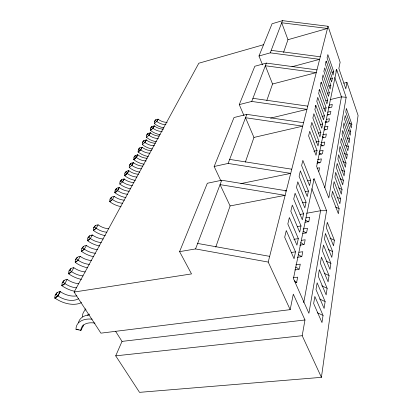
<?xml version="1.0" encoding="UTF-8"?>
<svg xmlns="http://www.w3.org/2000/svg" width="413" height="413" viewBox="0 0 413 413"><rect width="100%" height="100%" fill="white"/><g stroke="black" fill="none" stroke-linecap="round" stroke-linejoin="round"><path stroke-width="0.62" d="M81.578 302.595A23.009 14.811 27 0 1 54.914 298.062C54.413 294.645 56.762 291.707 60.262 291.63A17.398 11.27 27 0 0 76.89 295.863M74.934 291.335A22.56 14.796 27.1 0 1 61.945 285.719C61.449 282.378 63.747 279.503 67.169 279.441A17.062 11.254 27.2 0 0 78.816 283.762M81.454 279.358A22.132 14.77 27.3 0 1 68.708 273.84C68.222 270.572 70.473 267.753 73.824 267.707A16.737 11.234 27.3 0 0 85.254 271.945M91.454 260.562A16.422 11.203 27.5 0 1 80.236 256.406C76.952 256.437 74.748 259.199 75.228 262.4A21.713 14.734 27.4 0 0 87.737 267.825M97.432 249.586A16.122 11.172 27.6 0 1 86.415 245.508C83.199 245.534 81.036 248.239 81.511 251.367A21.316 14.692 27.6 0 0 93.787 256.705M103.198 239.003A15.833 11.136 27.8 0 1 92.373 234.997C89.223 235.012 87.102 237.666 87.566 240.733A20.929 14.646 27.7 0 0 99.626 245.978M108.764 228.781A15.555 11.089 27.9 0 1 98.124 224.853C95.036 224.858 92.956 227.46 93.415 230.464A20.557 14.589 27.9 0 0 105.263 235.627M124.354 200.16A14.77 10.939 28.4 0 1 114.241 196.433C111.319 196.412 109.357 198.875 109.796 201.709A19.514 14.398 28.3 0 0 121.045 206.624M125.965 197.59A19.194 14.326 28.5 0 1 114.902 192.747C114.468 189.97 116.394 187.548 119.259 187.579A14.527 10.888 28.6 0 0 129.212 191.24M119.842 184.074C119.414 181.348 121.303 178.968 124.117 179.005A14.295 10.831 28.7 0 0 133.915 182.608M138.469 174.245A14.063 10.769 28.9 0 1 128.83 170.703C126.063 170.657 124.205 172.995 124.628 175.675A18.575 14.176 28.8 0 0 135.335 180.373M139.806 172.164A18.286 14.099 29 0 1 129.264 167.539C128.846 164.906 130.673 162.603 133.389 162.655A13.846 10.707 29.1 0 0 142.883 166.14M147.162 158.287A13.629 10.645 29.3 0 1 137.813 154.854L135.443 155.458L134.597 156.176L133.977 157.26L133.76 159.645A18.002 14.016 29.2 0 0 144.132 164.209M148.334 156.491A17.723 13.934 29.4 0 1 138.118 151.994L138.334 149.64L138.933 148.592L139.775 147.875L142.103 147.291A13.422 10.583 29.5 0 0 151.313 150.668M152.412 149.005A17.46 13.846 29.6 0 1 142.346 144.571L142.562 142.253L143.141 141.236L143.977 140.518L146.264 139.95A13.221 10.516 29.7 0 0 155.34 143.275M156.367 141.736A17.201 13.763 29.8 0 1 146.45 137.364L146.661 135.077L147.229 134.091L148.055 133.378L150.306 132.821A13.025 10.454 29.9 0 0 159.248 136.094M163.527 129.13A12.839 10.387 30.1 0 1 154.23 125.903L152.015 126.445L151.194 127.152L150.647 128.113L150.44 130.363A16.948 13.675 30 0 0 160.208 134.674M163.94 127.813A16.706 13.588 30.2 0 1 154.312 123.564L154.519 121.339L155.051 120.41L155.861 119.703L158.045 119.176A12.653 10.32 30.3 0 0 167.208 122.356M115.526 331.205L122.021 341.396L115.712 355.841L139.532 392.35L321.417 377.343L358.086 115.444L346.946 82.388L343.817 83.173M323.054 315.434L321.975 322.574L313.658 303.545L314.84 296.477L323.054 315.434L317.437 312.801M325.134 301.593L324.107 308.439L316.002 289.57L317.138 282.802L325.134 301.593L319.636 299.012M327.137 288.32L326.146 294.892L318.247 276.178L319.337 269.694L327.137 288.32L321.748 285.786M329.053 275.579L328.103 281.888L320.4 263.344L321.443 257.118L329.053 275.579L324.411 273.391M330.896 263.339L329.987 269.4L322.465 251.021L323.472 245.048L330.896 263.339L326.347 261.186M332.671 251.574L331.794 257.397L324.453 239.189L325.418 233.448L332.671 251.574L328.206 249.452M334.375 240.247L333.534 245.854L326.363 227.816L327.287 222.292L334.375 240.247L329.997 238.167M339.125 208.699L338.371 213.722L331.665 196.19L332.496 191.255L339.125 208.699L335.676 207.052M340.601 198.921L339.868 203.769L333.306 186.408L334.107 181.643L340.601 198.921L337.209 197.3M342.021 189.484L341.319 194.162L334.891 176.965L335.666 172.371L342.021 189.484L338.691 187.884M343.394 180.367L342.713 184.885L336.419 167.859L337.163 163.419L343.394 180.367L340.121 178.793M344.721 171.55L344.065 175.923L337.896 159.057L338.619 154.767L344.721 171.55L341.505 170.001M346.006 163.027L345.371 167.25L339.326 150.554L340.018 146.403L346.006 163.027L342.842 161.498M347.25 154.772L346.631 158.866L340.704 142.33L341.375 138.319L347.25 154.772L344.132 153.269M348.453 146.785L347.854 150.75L342.041 134.37L342.692 130.487L348.453 146.785L345.578 145.397M349.62 139.047L349.042 142.888L343.332 126.667L343.962 122.909L349.62 139.047L347.354 137.952M350.745 131.546L350.188 135.268L344.581 119.207L345.196 115.563L350.745 131.546L348.52 130.467M351.845 124.272L351.298 127.88L345.795 111.975L346.388 108.443L351.845 124.272L349.099 122.945M326.59 210.707L308.898 313.276L293.431 278.569L314.076 178.731L326.59 210.707L320.586 210.733L306.627 213.242M346.156 97.308L328.794 197.93L316.632 166.362L336.652 69.508L346.156 97.308L341.453 96.859L330.178 99.6M321.417 377.343L302.197 335.702L304.975 319.977L293.302 294.154L290.174 309.647L100.917 333.157L74.103 292.053L198.813 63.225L263.587 44.702M346.946 82.388L345.8 88.867L338.872 68.47L340.136 62.203L328.025 26.272L282.513 20.65L272.079 23.753L258.992 55.998L262.508 64.856M303.731 302.719L320.586 210.733L311.851 188.7M324.794 187.781L341.453 96.859L334.778 77.52M318.877 171.38L319.605 167.745L317.081 168.261M295.507 251.847L294.051 258.698L284.686 237.274L286.276 230.547L295.507 251.847L291.258 252.519M298.32 238.606L296.926 245.157L287.83 223.97L289.348 217.537L298.32 238.606L293.88 239.344M301.01 225.937L299.678 232.204L290.835 211.255L292.285 205.106L301.01 225.937L297.283 226.582M303.591 213.805L302.316 219.809L293.705 199.092L295.099 193.207L303.591 213.805L299.936 214.461M306.059 202.174L304.835 207.93L296.457 187.445L297.788 181.808L306.059 202.174L302.476 202.84M308.434 191.012L307.257 196.536L299.095 176.284L300.375 170.879L308.434 191.012L305.29 191.617M310.71 180.295L309.58 185.602L301.624 165.582L302.848 160.389L310.71 180.295L307.628 180.909M317.029 150.559L316.022 155.283L308.625 135.939L309.719 131.329L317.029 150.559L313.88 151.241M318.981 141.38L318.01 145.928L310.788 126.806L311.836 122.367L318.981 141.38L315.888 142.062M320.86 132.532L319.925 136.915L312.863 118.01L313.875 113.73L320.86 132.532L318.428 133.079M322.672 123.993L321.773 128.226L314.866 109.533L315.842 105.408L322.672 123.993L320.281 124.545M324.422 115.759L323.555 119.837L316.797 101.361L317.736 97.38L324.422 115.759L322.073 116.306M326.115 107.803L325.274 111.742L318.66 93.472L319.569 89.631L326.115 107.803L323.606 108.402M327.746 100.116L326.936 103.926L320.462 85.858L321.335 82.146L327.746 100.116L325.898 100.566M329.326 92.682L328.541 96.368L322.197 78.501L323.043 74.913L329.326 92.682L327.504 93.132M330.854 85.491L330.095 89.058L323.88 71.387L324.695 67.923L330.854 85.491L328.464 86.095M332.331 78.532L331.598 81.986L325.501 64.511L326.296 61.155L332.331 78.532L329.977 79.136M333.766 71.795L333.054 75.14L327.075 57.856L327.845 54.609L333.766 71.795L332.026 72.244M290.174 309.647L268.213 262.069L328.025 26.272M215.762 247.119L230.103 205.932L220.046 184.626L285.14 195.328L230.103 205.932M245.363 162.092L253.949 137.436L245.534 117.72L302.688 126.156L253.949 137.436M266.824 100.457L272.549 84.015L265.337 65.75L316.27 72.611L272.549 84.015M283.545 52.42L287.975 39.705L281.702 22.777L327.473 28.456L287.975 39.705M74.103 292.053L191.518 273.917L179.588 251.646L195.55 248.936L221.719 180.249L286.292 190.791L285.032 191.038M220.867 180.801L214.146 166.496L228.121 163.434L246.814 114.37L303.565 122.702M243.964 115.588L239.266 104.603L251.739 101.438L266.344 63.101L316.962 69.885M258.992 55.998L270.252 52.843L282.513 20.65M179.588 251.646L207.341 183.258L221.719 180.249M214.146 166.496L234.021 117.524L246.814 114.37M239.266 104.603L254.826 66.261L266.344 63.101M335.841 71.186L336.652 69.508M313.55 179.805L314.076 178.731M83.225 324.871A16.582 10.377 24.2 0 0 83.121 326.012L80.933 330.348L76.013 329.378A21.925 13.629 24.2 0 1 92.156 319.146M88.604 315.134L89.131 314.087M60.262 291.63L57.851 295.878L54.914 298.062L57.851 295.878L60.262 291.63L59.286 292.358M67.174 279.441L64.856 283.535L61.945 285.719L64.856 283.535A17.176 11.259 27.1 0 0 76.57 287.887M69.27 272.854L68.708 273.84L71.594 271.646L73.829 267.707M89.373 264.382A16.53 11.213 27.4 0 1 78.083 260.2L75.228 262.4L78.083 260.195L80.236 256.406M95.424 253.272A16.226 11.182 27.6 0 1 84.34 249.168L81.511 251.367L84.34 249.163L86.415 245.508M101.257 242.555A15.931 11.146 27.7 0 1 90.37 238.528L87.566 240.733L90.37 238.528L92.373 234.997L91.438 235.735M106.89 232.22A15.648 11.105 27.9 0 1 96.193 228.265L93.415 230.469L96.193 228.26L98.124 224.853M122.666 203.263A14.858 10.96 28.3 0 1 112.491 199.515L109.796 201.709L112.491 199.51L114.241 196.433M114.902 192.747L117.571 190.553L119.259 187.579L117.571 190.553L114.902 192.747L117.571 190.558A14.61 10.903 28.5 0 0 127.576 194.239M120.075 181.57L120.947 180.842L122.485 181.885L124.122 179.005L122.485 181.885L119.842 184.074A18.879 14.254 28.7 0 0 130.725 188.844M129.264 167.539L131.855 165.365L133.394 162.655L131.855 165.36L130.348 164.389L129.486 165.112M137.813 154.854L136.326 157.482L133.76 159.645L136.326 157.482L137.813 154.854L136.961 155.577M142.562 142.253L143.394 141.535L144.865 142.418L146.264 139.95L144.865 142.418L142.346 144.571M146.661 135.077L147.487 134.364L148.943 135.221L150.306 132.821L148.943 135.221L146.45 137.364M154.519 121.339L155.329 120.637L156.759 121.437L158.045 119.176L156.759 121.437L154.312 123.564M138.118 151.994L140.657 149.836L142.103 147.291L140.657 149.836L138.118 151.994L138.696 150.977M55.187 295.027L56.163 294.304L57.159 292.554M62.213 282.745L63.179 282.017L64.139 280.334M68.976 270.923L69.931 270.19L70.855 268.569M75.486 259.529L76.436 258.801L77.324 257.237M81.769 248.554L82.703 247.821L83.565 246.318M87.819 237.965L88.749 237.232L89.58 235.782M93.663 227.749L95.388 225.612M110.034 199.123L111.649 197.125M115.134 190.207L116.719 188.251M120.947 180.842L121.628 179.66M124.855 173.212L126.378 171.338M130.348 164.389L130.983 163.274M133.977 157.26L135.443 155.458M138.334 149.64L139.775 147.875M143.394 141.535L143.977 140.518M147.487 134.364L148.055 133.378M150.647 128.113L152.015 126.445M155.329 120.637L155.861 119.703M325.687 62.203L326.296 61.155M320.7 83.225L321.335 82.146M318.924 90.715L319.569 89.631M315.181 106.513L315.842 105.408M82.244 326.859L83.121 326.012M68.708 273.84L71.594 271.646L69.931 270.19M61.945 285.719L64.851 283.53L63.179 282.017M54.914 298.062L57.851 295.878A17.516 11.27 27 0 0 78.522 298.723M291.903 66.772L319.636 59.338L270.252 52.843M270.608 118.108L306.947 109.362L251.739 101.438M329.171 105.15L332.3 104.401L331.742 107.194L328.619 107.943M327.762 112.191L330.885 111.453L330.307 114.339L327.184 115.072M326.301 119.455L329.429 118.732L328.831 121.706L325.083 122.573M324.169 127.101L327.922 126.244L327.308 129.315L324.179 130.023M322.61 134.839L326.368 133.998L325.733 137.173L322.599 137.87M320.994 142.841L324.763 142.015L324.107 145.293L320.968 145.98M319.326 151.112L323.1 150.301L322.424 153.693L319.28 154.364M317.602 159.666L321.386 158.871L320.679 162.381L316.9 163.171M240.862 183.604L290.706 173.388L228.121 163.434M305.899 217.873L309.693 217.202L308.821 221.569L305.016 222.235M303.049 229.008L307.478 228.25L306.57 232.793L302.77 233.433M301.356 240.371L305.176 239.746L304.231 244.47L299.792 245.188M298.96 252.307L302.781 251.703L301.795 256.628L297.329 257.314M295.822 264.831L300.282 264.16L299.255 269.291L294.81 269.947M293.209 277.784L297.68 277.149L296.606 282.497L295.336 282.673M122.021 341.396L304.975 319.977M115.712 355.841L302.197 335.702M76.013 329.378L78.398 329.584M271.196 50.36L320.287 56.782M252.926 98.315L307.762 106.146M229.659 159.397L291.769 169.211M197.641 243.443L269.663 256.359M195.55 248.936L268.213 262.069M80.024 329.91L80.933 330.348A16.69 10.371 24.2 0 1 95.011 323.131M151.468 127.4L152.908 128.231A12.901 10.408 30 0 0 162.247 131.479M139.176 148.923L140.657 149.836A13.495 10.604 29.4 0 0 149.914 153.233M134.829 156.537L136.326 157.477A13.701 10.666 29.2 0 0 146.233 160.941M125.722 172.484L127.245 173.491A14.14 10.79 28.8 0 0 136.935 177.058M116.022 189.474L117.571 190.553M110.927 198.395L112.491 199.51M94.582 227.016L96.193 228.26M88.749 237.232L90.37 238.528M82.703 247.821L84.34 249.163M76.436 258.801L78.083 260.195M56.163 294.304L57.851 295.878M141.401 168.865A13.918 10.728 29 0 1 131.855 165.365M132.336 185.509A14.372 10.852 28.7 0 1 122.485 181.89M154.477 145.768A13.288 10.542 29.6 0 1 144.865 142.418M165.969 124.638A12.715 10.34 30.2 0 1 156.759 121.443M158.422 138.52A13.092 10.475 29.8 0 1 148.948 135.221M83.09 275.915A16.845 11.239 27.3 0 1 71.594 271.646M328.397 106.853A9.37 8.038 8.5 0 1 329.806 107.628M327.416 114.164A9.514 8.105 8.9 0 1 328.356 114.711M325.408 121.216A9.664 8.172 9.3 0 1 326.864 122.016M323.844 128.742A9.814 8.239 9.7 0 1 325.32 129.553M322.228 136.517A9.974 8.306 10 0 1 323.73 137.338M320.56 144.55A10.134 8.374 10.4 0 1 323.007 146.047M318.831 152.851A10.304 8.441 10.7 0 1 321.319 154.374M317.592 161.7A10.48 8.503 11 0 1 319.579 162.98M305.362 220.057A11.667 8.885 12.7 0 1 308.227 221.931M303.07 231.12A11.894 8.941 12.9 0 1 305.992 233.025M300.69 242.627A12.127 8.998 13.2 0 1 303.674 244.558M298.207 254.599A12.375 9.05 13.4 0 1 301.258 256.561M295.625 267.061A12.627 9.096 13.6 0 1 298.738 269.054M82.45 316.807A21.517 13.634 24.3 0 1 85.956 309.368M84.944 309.817A21.383 13.634 24.3 0 1 85.315 308.764M87.68 315.522A16.381 10.382 24.3 0 1 88.139 314.51M294.386 280.845A12.891 9.143 13.9 0 1 296.885 282.766M78.429 322.77A21.786 13.634 24.2 0 1 89.404 314.794M128.83 170.703L127.245 173.496L124.628 175.675L127.245 173.496L128.83 170.703M154.23 125.903L152.908 128.231L150.44 130.363L152.908 128.231L154.23 125.903"/></g></svg>
